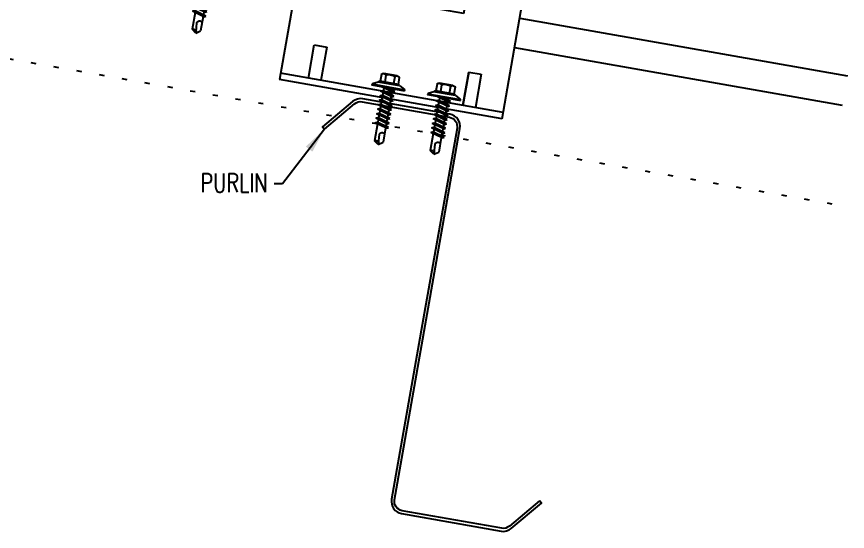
# Model space of a CAD drawing. Extents: x 0.1 to 45.2, y 9.2 to 35.6.
# Drawn here: x 26.13 to 42.67, y 11.83 to 22.08 of the extents above; entities that cross this region are included whole.
import ezdxf
from ezdxf.enums import TextEntityAlignment as Align

# ---------------------------------------------------------------- set-up
doc = ezdxf.new("R2010")
doc.units = 0
doc.header["$LTSCALE"] = 4
doc.header["$MEASUREMENT"] = 0
doc.linetypes.add('ACAD_ISO07W100', pattern=[3, 0, -3])
doc.layers.get('0').update_dxf_attribs({"linetype": 'CONTINUOUS'})
for name, color, linetype in [('CLIP', 5, 'CONTINUOUS'), ('DIM', 2, 'CONTINUOUS'), ('FASTENER', 9, 'CONTINUOUS'), ('PANEL', 11, 'CONTINUOUS'), ('STLA', 10, 'CONTINUOUS'), ('TEXT', 2, 'CONTINUOUS')]:
    doc.layers.add(name, color=color, linetype=linetype)
doc.styles.add('TEXT1', font='ROMANS.shx', dxfattribs={"width": 0.75, "height": 0.375})
doc.dimstyles.new('DETAIL$7', dxfattribs={"dimscale": 4, "dimtxt": 0.09375, "dimasz": 0.125, "dimexe": 0.0625, "dimexo": 0.125, "dimgap": 0.0625, "dimtad": 1, "dimdec": 4, "dimzin": 3, "dimdsep": 46, "dimlunit": 4, "dimtxsty": 'TEXT1', "dimblk": 'ARCHTICK', "dimcen": 0.0625, "dimclrd": 7, "dimclre": 7, "dimclrt": 2, "dimadec": 0, "dimazin": 0, "dimtfac": 1, "dimtdec": 4, "dimtmove": 0, "dimatfit": 3, "dimfxl": 0, "dimfrac": 2, "dimtolj": 1, "dimtzin": 3, "dimarcsym": 0})

# ---------------------------------------------------------------- blocks, each defined once
blk = doc.blocks.new('FZ7')
at = {"layer": 'FASTENER'}
for p, q in [((-0.161, 0.337), (0.161, 0.337)), ((-0.224, 0.171), (0.215, 0.171)), ((-0.215, 0.305), (-0.215, 0.171)), ((-0.107, 0.305), (-0.107, 0.171)), ((0.107, 0.305), (0.107, 0.171)), ((0.215, 0.305), (0.215, 0.171)), ((-0.324, 0.071), (-0.324, 0.037)), ((-0.324, 0.037), (0.324, 0.037)), ((-0.139, -0.016), (0.046, 0.037)), ((-0.104, -0.036), (0.139, 0.033)), ((-0.086, 0.037), (-0.086, -0.001)), ((-0.086, 0.037), (0.086, 0.037)), ((0.086, 0.037), (0.133, 0.037)), ((0.086, 0.018), (0.086, -0.042)), ((0.139, 0.033), (0.133, 0.037)), ((0.324, 0.071), (0.324, 0.037)), ((-0.104, -0.036), (-0.139, -0.016)), ((-0.139, -0.107), (0.104, -0.038)), ((-0.104, -0.127), (-0.139, -0.107)), ((-0.139, -0.198), (0.104, -0.128)), ((-0.104, -0.127), (0.139, -0.058)), ((-0.104, -0.218), (0.139, -0.149)), ((-0.086, -0.031), (-0.086, -0.092)), ((-0.086, -0.122), (-0.086, -0.183)), ((0.086, -0.073), (0.086, -0.133)), ((0.086, -0.164), (0.086, -0.224)), ((0.139, -0.058), (0.104, -0.038)), ((0.139, -0.149), (0.104, -0.128)), ((-0.104, -0.218), (-0.139, -0.198)), ((-0.139, -0.289), (0.104, -0.219)), ((-0.104, -0.309), (-0.139, -0.289)), ((-0.139, -0.38), (0.104, -0.31)), ((-0.104, -0.309), (0.139, -0.239)), ((-0.104, -0.4), (0.139, -0.33)), ((-0.086, -0.213), (-0.086, -0.274)), ((-0.086, -0.304), (-0.086, -0.364)), ((0.086, -0.255), (0.086, -0.315)), ((0.139, -0.239), (0.104, -0.219)), ((0.139, -0.33), (0.104, -0.31)), ((-0.104, -0.4), (-0.139, -0.38)), ((-0.139, -0.47), (0.104, -0.401)), ((-0.104, -0.491), (-0.139, -0.47)), ((-0.139, -0.561), (0.104, -0.492)), ((-0.104, -0.491), (0.139, -0.421)), ((-0.086, -0.395), (-0.086, -0.455)), ((-0.086, -0.486), (-0.086, -0.546)), ((0.086, -0.345), (0.086, -0.406)), ((0.086, -0.436), (0.086, -0.497)), ((0.139, -0.421), (0.104, -0.401)), ((0.139, -0.512), (0.104, -0.492)), ((-0.104, -0.581), (-0.139, -0.561)), ((-0.139, -0.652), (0.104, -0.583)), ((-0.104, -0.672), (-0.139, -0.652)), ((-0.104, -0.581), (0.139, -0.512)), ((-0.104, -0.672), (0.139, -0.603)), ((-0.086, -0.577), (-0.086, -0.637)), ((0.086, -0.527), (0.086, -0.588)), ((0.086, -0.618), (0.086, -0.679)), ((0.139, -0.603), (0.104, -0.583)), ((-0.139, -0.743), (0.104, -0.674)), ((-0.104, -0.763), (-0.139, -0.743)), ((-0.139, -0.834), (0.104, -0.765)), ((-0.104, -0.763), (0.139, -0.694)), ((-0.104, -0.854), (0.139, -0.785)), ((-0.086, -0.667), (-0.086, -0.728)), ((-0.086, -0.758), (-0.086, -0.819)), ((0.086, -0.709), (0.086, -0.77)), ((0.086, -0.8), (0.086, -0.861)), ((0.139, -0.694), (0.104, -0.674)), ((0.139, -0.785), (0.104, -0.765)), ((-0.104, -0.854), (-0.139, -0.834)), ((-0.139, -0.925), (0.104, -0.856)), ((-0.104, -0.945), (-0.139, -0.925)), ((-0.104, -0.945), (0.139, -0.876)), ((-0.086, -0.849), (-0.086, -0.91)), ((-0.086, -0.94), (-0.086, -1.232)), ((0.086, -0.891), (0.086, -1.232)), ((0.139, -0.876), (0.104, -0.856)), ((-0.002, -1.277), (0.014, -1.091)), ((0, -1.293), (-0.086, -1.232)), ((0, -1.293), (0.086, -1.232))]:
    blk.add_line(p, q, dxfattribs=at)
for centre, radius, start, end in [((-0.161, 0.274), 0.0628, 29.8754, 150.1246), ((0, 0.141), 0.196, 56.9974, 123.0026), ((0.161, 0.274), 0.0628, 29.8754, 150.1246), ((-0.224, 0.071), 0.1, 90, 180), ((0.224, 0.071), 0.1, 0, 90), ((-0.046, -1.102), 0.0615, 11.1445, 130.906), ((0.054, -1.278), 0.0563, 55.4585, 194.8454)]:
    blk.add_arc(centre, radius, start, end, dxfattribs=at)
blk = doc.blocks.new('A$C53A16981')
at = {"layer": 'FASTENER', "rotation": 9.999999999999451}
blk.add_blockref('FZ7', (0.332, 1.273), dxfattribs=at)
blk = doc.blocks.new('MB_DW1')
at = {"layer": 'FASTENER'}
for p, q in [((-0.181, 0.276), (-0.181, 0.137)), ((-0.135, 0.302), (0.135, 0.302)), ((-0.089, 0.276), (-0.089, 0.137)), ((0.089, 0.276), (0.089, 0.137)), ((0.181, 0.276), (0.181, 0.137)), ((-0.217, 0.114), (-0.326, 0.059)), ((-0.326, 0.059), (-0.326, 0.049)), ((-0.326, 0.049), (0.326, 0.049)), ((-0.217, 0.114), (0.217, 0.114)), ((-0.193, 0.137), (0.193, 0.137)), ((-0.193, 0.119), (0.193, 0.119)), ((-0.181, 0.137), (0.181, 0.137)), ((-0.139, -0.016), (0.046, 0.037)), ((-0.104, -0.036), (0.139, 0.033)), ((-0.086, 0.037), (-0.086, -0.001)), ((-0.086, 0.037), (0.086, 0.037)), ((0.086, 0.037), (0.133, 0.037)), ((0.086, 0.018), (0.086, -0.042)), ((0.139, 0.033), (0.133, 0.037)), ((0.217, 0.114), (0.326, 0.059)), ((0.326, 0.059), (0.326, 0.049)), ((-0.104, -0.036), (-0.139, -0.016)), ((-0.139, -0.107), (0.104, -0.038)), ((-0.104, -0.127), (-0.139, -0.107)), ((-0.139, -0.198), (0.104, -0.128)), ((-0.104, -0.127), (0.139, -0.058)), ((-0.104, -0.218), (0.139, -0.149)), ((-0.086, -0.031), (-0.086, -0.092)), ((-0.086, -0.122), (-0.086, -0.183)), ((0.086, -0.073), (0.086, -0.133)), ((0.086, -0.164), (0.086, -0.224)), ((0.139, -0.058), (0.104, -0.038)), ((0.139, -0.149), (0.104, -0.128)), ((-0.104, -0.218), (-0.139, -0.198)), ((-0.139, -0.289), (0.104, -0.219)), ((-0.104, -0.309), (-0.139, -0.289)), ((-0.139, -0.38), (0.104, -0.31)), ((-0.104, -0.309), (0.139, -0.239)), ((-0.104, -0.4), (0.139, -0.33)), ((-0.086, -0.213), (-0.086, -0.274)), ((-0.086, -0.304), (-0.086, -0.364)), ((0.086, -0.255), (0.086, -0.315)), ((0.139, -0.239), (0.104, -0.219)), ((0.139, -0.33), (0.104, -0.31)), ((-0.104, -0.4), (-0.139, -0.38)), ((-0.139, -0.47), (0.104, -0.401)), ((-0.104, -0.491), (-0.139, -0.47)), ((-0.139, -0.561), (0.104, -0.492)), ((-0.104, -0.491), (0.139, -0.421)), ((-0.086, -0.395), (-0.086, -0.455)), ((-0.086, -0.486), (-0.086, -0.546)), ((0.086, -0.345), (0.086, -0.406)), ((0.086, -0.436), (0.086, -0.497)), ((0.139, -0.421), (0.104, -0.401)), ((0.139, -0.512), (0.104, -0.492)), ((-0.104, -0.581), (-0.139, -0.561)), ((-0.139, -0.652), (0.104, -0.583)), ((-0.104, -0.672), (-0.139, -0.652)), ((-0.104, -0.581), (0.139, -0.512)), ((-0.104, -0.672), (0.139, -0.603)), ((-0.086, -0.577), (-0.086, -0.637)), ((0.086, -0.527), (0.086, -0.588)), ((0.086, -0.618), (0.086, -0.679)), ((0.139, -0.603), (0.104, -0.583)), ((-0.139, -0.743), (0.104, -0.674)), ((-0.104, -0.763), (-0.139, -0.743)), ((-0.104, -0.763), (0.139, -0.694)), ((-0.086, -0.667), (-0.086, -0.728)), ((-0.086, -0.758), (-0.086, -1.05)), ((0.086, -0.709), (0.086, -1.05)), ((0.139, -0.694), (0.104, -0.674)), ((-0.002, -1.095), (0.014, -0.909)), ((0, -1.111), (-0.086, -1.05)), ((0, -1.111), (0.086, -1.05))]:
    blk.add_line(p, q, dxfattribs=at)
blk.add_lwpolyline([(-0.331, 0.037), (-0.331, 0.049), (0.331, 0.049), (0.331, 0.037)], close=True, dxfattribs=at)
for centre, radius, start, end in [((-0.135, 0.25), 0.0527, 29.8754, 150.1246), ((0, 0.138), 0.164, 56.9974, 123.0026), ((0.135, 0.25), 0.0527, 29.8754, 150.1246), ((-0.193, 0.128), 0.00894, 90, 270), ((0.193, 0.128), 0.00894, 270, 90), ((-0.046, -0.921), 0.0615, 11.1445, 130.906), ((0.054, -1.097), 0.0563, 55.4585, 194.8454)]:
    blk.add_arc(centre, radius, start, end, dxfattribs=at)
blk = doc.blocks.new('A$C0B323C8E')
at = {"layer": 'CLIP'}
for p, q in [((-1.293, 2.862), (0.86, 3.242)), ((0.86, 3.242), (1.274, 0.894)), ((-0.879, 0.514), (-1.293, 2.862)), ((1.061, 2.1), (2.243, 2.309)), ((2.243, 2.309), (2.791, -0.797)), ((1.116, 1.793), (1.724, 1.9)), ((-2.189, 1.527), (-1.092, 1.721)), ((-1.641, -1.579), (-2.189, 1.527)), ((1.159, 1.546), (1.767, 1.654)), ((-1.637, 1.307), (-1.038, 1.413)), ((-1.594, 1.061), (-0.994, 1.167)), ((-0.879, 0.514), (1.274, 0.894)), ((2.097, -0.109), (1.851, -0.152)), ((1.851, -0.152), (1.967, -0.815)), ((2.214, -0.772), (2.097, -0.109)), ((-0.981, -0.652), (-1.227, -0.695)), ((-0.981, -0.652), (-0.864, -1.315)), ((-0.864, -1.315), (-0.981, -0.652)), ((-1.663, -1.455), (2.769, -0.674)), ((-1.641, -1.579), (2.791, -0.797)), ((-1.227, -0.695), (-1.11, -1.358))]:
    blk.add_line(p, q, dxfattribs=at)
for centre in [(0.537, 1.554), (-0.413, 1.386), (0.16, 0.99)]:
    blk.add_circle(centre, 0.165, dxfattribs=at)
for centre, start, end in [((1.737, 1.775), 280, 100), ((-1.616, 1.184), 100, 280)]:
    blk.add_arc(centre, 0.125, start, end, dxfattribs=at)
blk = doc.blocks.new('_ArchTick')
at = {"color": 0, "linetype": 'ByBlock', "const_width": 0.15}
blk.add_lwpolyline([(-0.5, -0.5), (0.5, 0.5)], dxfattribs=at)

msp = doc.modelspace()

# ---------------------------------------------------------------- linework, layer by layer
at = {"layer": 'PANEL'}
msp.add_line((36.14866, 22.05264), (42.67447, 20.90196), dxfattribs=at)
msp.add_lwpolyline([(36.04621, 21.4716), (42.57201, 20.32092)], dxfattribs=at)
at = {"layer": 'STLA'}
msp.add_lwpolyline([(36.54327, 12.44078), (35.94217, 11.9364, -0.22169466), (35.78909, 11.89538), (33.80728, 12.24483, -0.41421356), (33.65519, 12.46204), (34.30684, 16.15773), (34.95849, 19.85342, 0.41421356), (34.75789, 20.1399), (33.02228, 20.44594, 0.22169466), (32.82038, 20.39184), (32.21927, 19.88745), (32.25771, 19.84164), (32.85881, 20.34603, -0.22169466), (33.0119, 20.38704), (34.7475, 20.08101, -0.41421356), (34.8996, 19.8638), (34.24795, 16.16811), (33.5963, 12.47242, 0.41421356), (33.7969, 12.18594), (35.77871, 11.83649, 0.22169466), (35.98061, 11.89059), (36.58171, 12.39498)], format="xyb", close=True, dxfattribs=at)
at = {"layer": 'TEXT', "linetype": 'ACAD_ISO07W100', "ltscale": 0.03}
msp.add_line((23.24236, 21.72687), (42.37295, 18.35364), dxfattribs=at)

# ---------------------------------------------------------------- block references
at = {"layer": 'CLIP', "xscale": -1}
msp.add_blockref('A$C0B323C8E', (34.15477, 21.62947), dxfattribs=at)
at = {"layer": 'FASTENER', "xscale": -1}
msp.add_blockref('A$C53A16981', (30.25404, 21.75578), dxfattribs=at)
at = {"layer": 'FASTENER', "xscale": -1, "rotation": 350.0000000000002}
for p in [(33.5244, 20.62966), (34.63368, 20.43599)]:
    msp.add_blockref('MB_DW1', p, dxfattribs=at)

# ---------------------------------------------------------------- texts
at = {"layer": 'TEXT', "style": 'TEXT1', "width": 0.75}
msp.add_text('PURLIN', height=0.375, dxfattribs=at).set_placement((31.12627, 18.585), align=Align.RIGHT)

# ---------------------------------------------------------------- leaders
at = {"layer": 'DIM'}
msp.add_leader([(32.25771, 19.84164), (31.42562, 18.75226), (31.25749, 18.75226)], dimstyle='DETAIL$7', dxfattribs=at)

doc.saveas('drawing.dxf')
